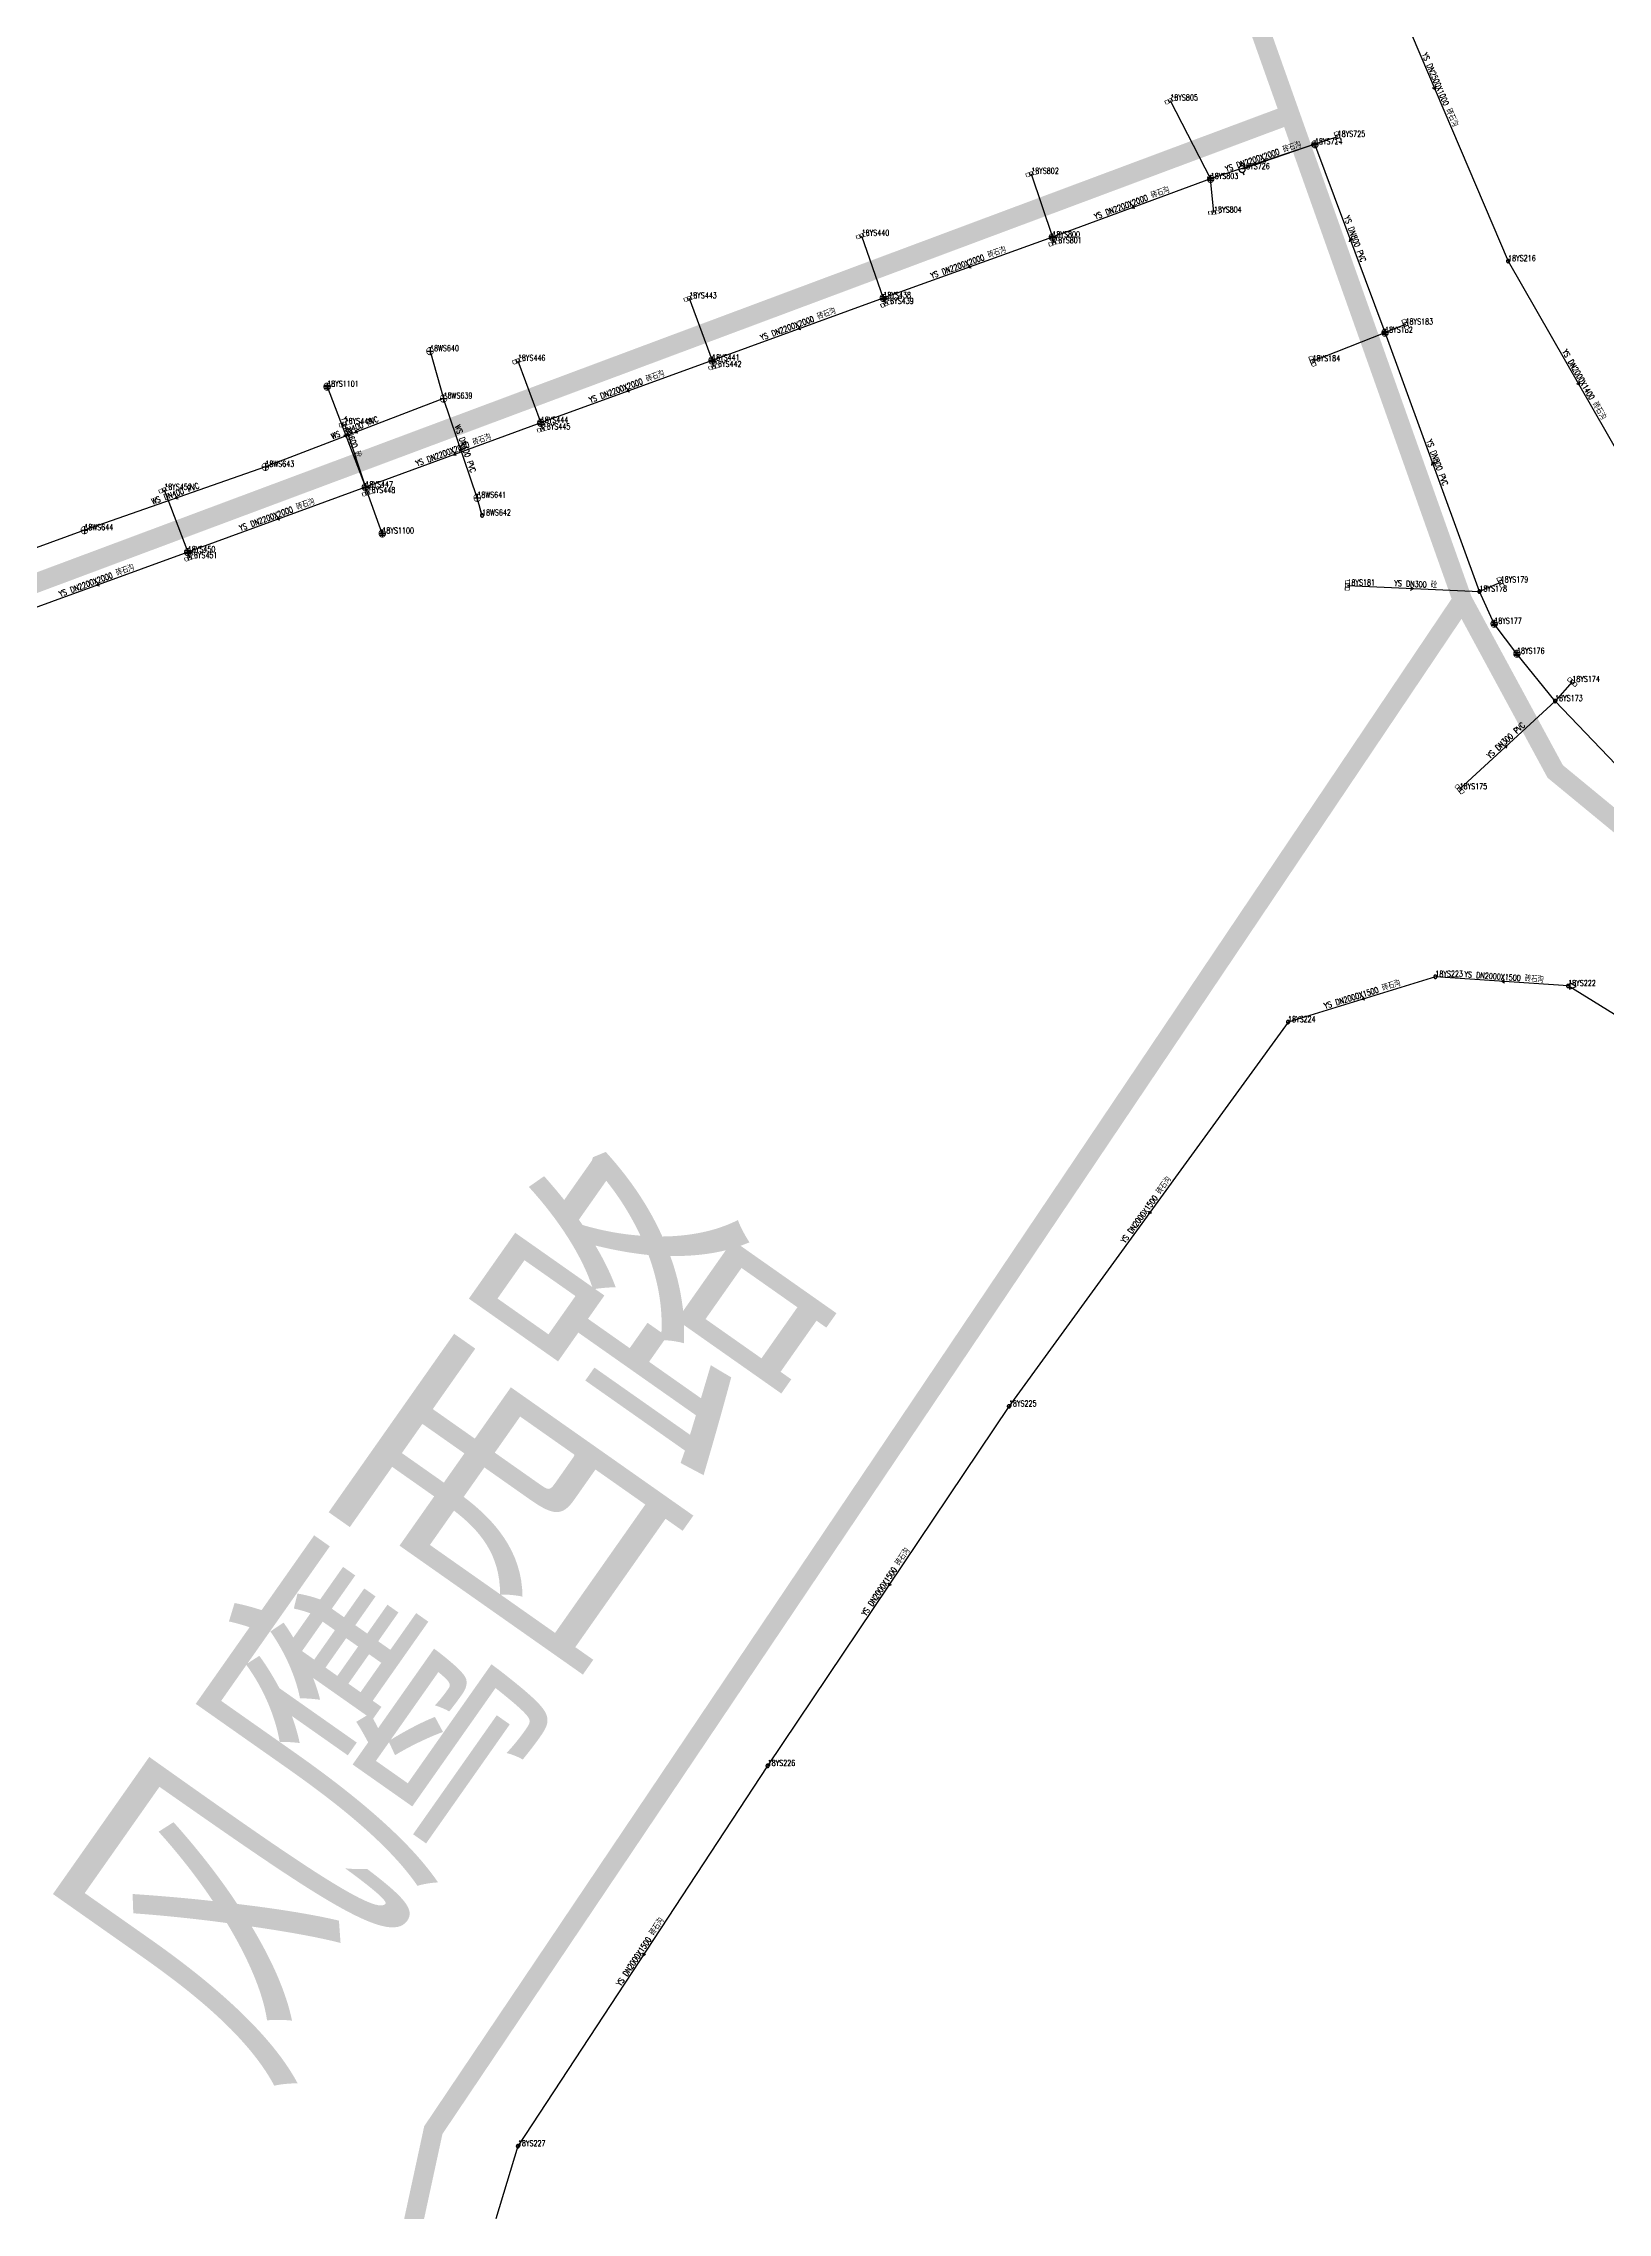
# Model space of a CAD drawing. Extents: x 78813 to 99477, y 2421021 to 2448125.
# Drawn here: x 88281.9 to 88522.9, y 2422302.8 to 2422637 of the extents above; entities that cross this region are included whole.
import ezdxf
from ezdxf.enums import TextEntityAlignment as Align

# ---------------------------------------------------------------- set-up
doc = ezdxf.new("R2010")
doc.units = 0
doc.set_wipeout_variables(frame=1)
doc.layers.get('0').update_dxf_attribs({"linetype": 'CONTINUOUS'})
for name, color, linetype in [('DX_WS', 16, 'CONTINUOUS'), ('DX_YS', 42, 'CONTINUOUS'), ('道路', 5, 'CONTINUOUS')]:
    doc.layers.add(name, color=color, linetype=linetype)
doc.layers.add('WSLINE', color=7, linetype='CONTINUOUS', true_color=0x7f0000)
doc.layers.add('YSLINE', color=7, linetype='CONTINUOUS', true_color=0xcc9900)
doc.layers.add('道路名称', color=7, linetype='CONTINUOUS', lineweight=0)
doc.styles.add('CcNameZT', font='txt.SHX', dxfattribs={"width": 0.8, "bigfont": 'HZTXT.SHX'})
doc.styles.add('PointNameZT', font='txt.SHX', dxfattribs={"width": 0.8, "bigfont": 'HZTXT.SHX'})
doc.styles.add('宋体0.7', font='', dxfattribs={"width": 0.7})
doc.styles.get('宋体0.7').set_extended_font_data('SimSun')

# ---------------------------------------------------------------- blocks, each defined once
blk = doc.blocks.new('GC546')
at = {"color": 0}
for p in [(0.866, 0.5), (0.866, -0.5)]:
    blk.add_line(p, (0, 0), dxfattribs=at)
blk = doc.blocks.new('PS污水井')
blk.add_lwpolyline([(1, 0), (1, 0.07), (0.99, 0.14), (0.98, 0.21), (0.96, 0.28), (0.94, 0.34), (0.91, 0.41), (0.88, 0.47), (0.85, 0.53), (0.81, 0.59), (0.77, 0.64), (0.72, 0.69), (0.67, 0.74), (0.62, 0.79), (0.56, 0.83), (0.5, 0.87), (0.44, 0.9), (0.37, 0.93), (0.31, 0.95), (0.24, 0.97), (0.17, 0.98), (0.1, 0.99), (0.03, 1), (-0.03, 1), (-0.1, 0.99), (-0.17, 0.98), (-0.24, 0.97), (-0.31, 0.95), (-0.37, 0.93), (-0.44, 0.9), (-0.5, 0.87), (-0.56, 0.83), (-0.62, 0.79), (-0.67, 0.74), (-0.72, 0.69), (-0.77, 0.64), (-0.81, 0.59), (-0.85, 0.53), (-0.88, 0.47), (-0.91, 0.41), (-0.94, 0.34), (-0.96, 0.28), (-0.98, 0.21), (-0.99, 0.14), (-1, 0.07), (-1, 0), (-1, -0.07), (-0.99, -0.14), (-0.98, -0.21), (-0.96, -0.28), (-0.94, -0.34), (-0.91, -0.41), (-0.88, -0.47), (-0.85, -0.53), (-0.81, -0.59), (-0.77, -0.64), (-0.72, -0.69), (-0.67, -0.74), (-0.62, -0.79), (-0.56, -0.83), (-0.5, -0.87), (-0.44, -0.9), (-0.37, -0.93), (-0.31, -0.95), (-0.24, -0.97), (-0.17, -0.98), (-0.1, -0.99), (-0.03, -1), (0.03, -1), (0.1, -0.99), (0.17, -0.98), (0.24, -0.97), (0.31, -0.95), (0.37, -0.93), (0.44, -0.9), (0.5, -0.87), (0.56, -0.83), (0.62, -0.79), (0.67, -0.74), (0.72, -0.69), (0.77, -0.64), (0.81, -0.59), (0.85, -0.53), (0.88, -0.47), (0.91, -0.41), (0.94, -0.34), (0.96, -0.28), (0.98, -0.21), (0.99, -0.14), (1, 0)], close=True)
blk.add_wipeout([(1, 0), (1, 0.07), (0.99, 0.14), (0.98, 0.21), (0.96, 0.28), (0.94, 0.34), (0.91, 0.41), (0.88, 0.47), (0.85, 0.53), (0.81, 0.59), (0.77, 0.64), (0.72, 0.69), (0.67, 0.74), (0.62, 0.79), (0.56, 0.83), (0.5, 0.87), (0.44, 0.9), (0.37, 0.93), (0.31, 0.95), (0.24, 0.97), (0.17, 0.98), (0.1, 0.99), (0.03, 1), (-0.03, 1), (-0.1, 0.99), (-0.17, 0.98), (-0.24, 0.97), (-0.31, 0.95), (-0.37, 0.93), (-0.44, 0.9), (-0.5, 0.87), (-0.56, 0.83), (-0.62, 0.79), (-0.67, 0.74), (-0.72, 0.69), (-0.77, 0.64), (-0.81, 0.59), (-0.85, 0.53), (-0.88, 0.47), (-0.91, 0.41), (-0.94, 0.34), (-0.96, 0.28), (-0.98, 0.21), (-0.99, 0.14), (-1, 0.07), (-1, 0), (-1, -0.07), (-0.99, -0.14), (-0.98, -0.21), (-0.96, -0.28), (-0.94, -0.34), (-0.91, -0.41), (-0.88, -0.47), (-0.85, -0.53), (-0.81, -0.59), (-0.77, -0.64), (-0.72, -0.69), (-0.67, -0.74), (-0.62, -0.79), (-0.56, -0.83), (-0.5, -0.87), (-0.44, -0.9), (-0.37, -0.93), (-0.31, -0.95), (-0.24, -0.97), (-0.17, -0.98), (-0.1, -0.99), (-0.03, -1), (0.03, -1), (0.1, -0.99), (0.17, -0.98), (0.24, -0.97), (0.31, -0.95), (0.37, -0.93), (0.44, -0.9), (0.5, -0.87), (0.56, -0.83), (0.62, -0.79), (0.67, -0.74), (0.72, -0.69), (0.77, -0.64), (0.81, -0.59), (0.85, -0.53), (0.88, -0.47), (0.91, -0.41), (0.94, -0.34), (0.96, -0.28), (0.98, -0.21), (0.99, -0.14)])
for p, q in [((-1, 0), (0, 0)), ((0, 1), (0, 0)), ((0, 0), (0, -1)), ((0, 0), (1, 0))]:
    blk.add_line(p, q)
blk = doc.blocks.new('PS非普查')
blk.add_lwpolyline([(3.7, 0), (5.3, 0)])
blk.add_wipeout([(0.5, 0), (0.5, 0.03), (0.5, 0.07), (0.49, 0.1), (0.48, 0.14), (0.47, 0.17), (0.46, 0.2), (0.44, 0.23), (0.42, 0.26), (0.4, 0.29), (0.38, 0.32), (0.36, 0.35), (0.33, 0.37), (0.31, 0.39), (0.28, 0.41), (0.25, 0.43), (0.22, 0.45), (0.19, 0.46), (0.15, 0.48), (0.12, 0.49), (0.09, 0.49), (0.05, 0.5), (0.02, 0.5), (-0.02, 0.5), (-0.05, 0.5), (-0.09, 0.49), (-0.12, 0.49), (-0.15, 0.48), (-0.19, 0.46), (-0.22, 0.45), (-0.25, 0.43), (-0.28, 0.41), (-0.31, 0.39), (-0.33, 0.37), (-0.36, 0.35), (-0.38, 0.32), (-0.4, 0.29), (-0.42, 0.26), (-0.44, 0.23), (-0.46, 0.2), (-0.47, 0.17), (-0.48, 0.14), (-0.49, 0.1), (-0.5, 0.07), (-0.5, 0.03), (-0.5, 0), (-0.5, -0.03), (-0.5, -0.07), (-0.49, -0.1), (-0.48, -0.14), (-0.47, -0.17), (-0.46, -0.2), (-0.44, -0.23), (-0.42, -0.26), (-0.4, -0.29), (-0.38, -0.32), (-0.36, -0.35), (-0.33, -0.37), (-0.31, -0.39), (-0.28, -0.41), (-0.25, -0.43), (-0.22, -0.45), (-0.19, -0.46), (-0.15, -0.48), (-0.12, -0.49), (-0.09, -0.49), (-0.05, -0.5), (-0.02, -0.5), (0.02, -0.5), (0.05, -0.5), (0.09, -0.49), (0.12, -0.49), (0.15, -0.48), (0.19, -0.46), (0.22, -0.45), (0.25, -0.43), (0.28, -0.41), (0.31, -0.39), (0.33, -0.37), (0.36, -0.35), (0.38, -0.32), (0.4, -0.29), (0.42, -0.26), (0.44, -0.23), (0.46, -0.2), (0.47, -0.17), (0.48, -0.14), (0.49, -0.1), (0.5, -0.07)])
blk.add_line((0.5, 0), (2.1, 0))
blk.add_lwpolyline([(0.5, 0), (0.5, 0.03), (0.5, 0.07), (0.49, 0.1), (0.48, 0.14), (0.47, 0.17), (0.46, 0.2), (0.44, 0.23), (0.42, 0.26), (0.4, 0.29), (0.38, 0.32), (0.36, 0.35), (0.33, 0.37), (0.31, 0.39), (0.28, 0.41), (0.25, 0.43), (0.22, 0.45), (0.19, 0.46), (0.15, 0.48), (0.12, 0.49), (0.09, 0.49), (0.05, 0.5), (0.02, 0.5), (-0.02, 0.5), (-0.05, 0.5), (-0.09, 0.49), (-0.12, 0.49), (-0.15, 0.48), (-0.19, 0.46), (-0.22, 0.45), (-0.25, 0.43), (-0.28, 0.41), (-0.31, 0.39), (-0.33, 0.37), (-0.36, 0.35), (-0.38, 0.32), (-0.4, 0.29), (-0.42, 0.26), (-0.44, 0.23), (-0.46, 0.2), (-0.47, 0.17), (-0.48, 0.14), (-0.49, 0.1), (-0.5, 0.07), (-0.5, 0.03), (-0.5, 0), (-0.5, -0.03), (-0.5, -0.07), (-0.49, -0.1), (-0.48, -0.14), (-0.47, -0.17), (-0.46, -0.2), (-0.44, -0.23), (-0.42, -0.26), (-0.4, -0.29), (-0.38, -0.32), (-0.36, -0.35), (-0.33, -0.37), (-0.31, -0.39), (-0.28, -0.41), (-0.25, -0.43), (-0.22, -0.45), (-0.19, -0.46), (-0.15, -0.48), (-0.12, -0.49), (-0.09, -0.49), (-0.05, -0.5), (-0.02, -0.5), (0.02, -0.5), (0.05, -0.5), (0.09, -0.49), (0.12, -0.49), (0.15, -0.48), (0.19, -0.46), (0.22, -0.45), (0.25, -0.43), (0.28, -0.41), (0.31, -0.39), (0.33, -0.37), (0.36, -0.35), (0.38, -0.32), (0.4, -0.29), (0.42, -0.26), (0.44, -0.23), (0.46, -0.2), (0.47, -0.17), (0.48, -0.14), (0.49, -0.1), (0.5, -0.07), (0.5, 0)], close=True)
blk = doc.blocks.new('PS管线点')
blk.add_wipeout([(0.5, 0), (0.5, 0.03), (0.5, 0.07), (0.49, 0.1), (0.48, 0.14), (0.47, 0.17), (0.46, 0.2), (0.44, 0.23), (0.42, 0.26), (0.4, 0.29), (0.38, 0.32), (0.36, 0.35), (0.33, 0.37), (0.31, 0.39), (0.28, 0.41), (0.25, 0.43), (0.22, 0.45), (0.19, 0.46), (0.15, 0.48), (0.12, 0.49), (0.09, 0.49), (0.05, 0.5), (0.02, 0.5), (-0.02, 0.5), (-0.05, 0.5), (-0.09, 0.49), (-0.12, 0.49), (-0.15, 0.48), (-0.19, 0.46), (-0.22, 0.45), (-0.25, 0.43), (-0.28, 0.41), (-0.31, 0.39), (-0.33, 0.37), (-0.36, 0.35), (-0.38, 0.32), (-0.4, 0.29), (-0.42, 0.26), (-0.44, 0.23), (-0.46, 0.2), (-0.47, 0.17), (-0.48, 0.14), (-0.49, 0.1), (-0.5, 0.07), (-0.5, 0.03), (-0.5, 0), (-0.5, -0.03), (-0.5, -0.07), (-0.49, -0.1), (-0.48, -0.14), (-0.47, -0.17), (-0.46, -0.2), (-0.44, -0.23), (-0.42, -0.26), (-0.4, -0.29), (-0.38, -0.32), (-0.36, -0.35), (-0.33, -0.37), (-0.31, -0.39), (-0.28, -0.41), (-0.25, -0.43), (-0.22, -0.45), (-0.19, -0.46), (-0.15, -0.48), (-0.12, -0.49), (-0.09, -0.49), (-0.05, -0.5), (-0.02, -0.5), (0.02, -0.5), (0.05, -0.5), (0.09, -0.49), (0.12, -0.49), (0.15, -0.48), (0.19, -0.46), (0.22, -0.45), (0.25, -0.43), (0.28, -0.41), (0.31, -0.39), (0.33, -0.37), (0.36, -0.35), (0.38, -0.32), (0.4, -0.29), (0.42, -0.26), (0.44, -0.23), (0.46, -0.2), (0.47, -0.17), (0.48, -0.14), (0.49, -0.1), (0.5, -0.07)])
blk.add_lwpolyline([(0.5, 0), (0.5, 0.03), (0.5, 0.07), (0.49, 0.1), (0.48, 0.14), (0.47, 0.17), (0.46, 0.2), (0.44, 0.23), (0.42, 0.26), (0.4, 0.29), (0.38, 0.32), (0.36, 0.35), (0.33, 0.37), (0.31, 0.39), (0.28, 0.41), (0.25, 0.43), (0.22, 0.45), (0.19, 0.46), (0.15, 0.48), (0.12, 0.49), (0.09, 0.49), (0.05, 0.5), (0.02, 0.5), (-0.02, 0.5), (-0.05, 0.5), (-0.09, 0.49), (-0.12, 0.49), (-0.15, 0.48), (-0.19, 0.46), (-0.22, 0.45), (-0.25, 0.43), (-0.28, 0.41), (-0.31, 0.39), (-0.33, 0.37), (-0.36, 0.35), (-0.38, 0.32), (-0.4, 0.29), (-0.42, 0.26), (-0.44, 0.23), (-0.46, 0.2), (-0.47, 0.17), (-0.48, 0.14), (-0.49, 0.1), (-0.5, 0.07), (-0.5, 0.03), (-0.5, 0), (-0.5, -0.03), (-0.5, -0.07), (-0.49, -0.1), (-0.48, -0.14), (-0.47, -0.17), (-0.46, -0.2), (-0.44, -0.23), (-0.42, -0.26), (-0.4, -0.29), (-0.38, -0.32), (-0.36, -0.35), (-0.33, -0.37), (-0.31, -0.39), (-0.28, -0.41), (-0.25, -0.43), (-0.22, -0.45), (-0.19, -0.46), (-0.15, -0.48), (-0.12, -0.49), (-0.09, -0.49), (-0.05, -0.5), (-0.02, -0.5), (0.02, -0.5), (0.05, -0.5), (0.09, -0.49), (0.12, -0.49), (0.15, -0.48), (0.19, -0.46), (0.22, -0.45), (0.25, -0.43), (0.28, -0.41), (0.31, -0.39), (0.33, -0.37), (0.36, -0.35), (0.38, -0.32), (0.4, -0.29), (0.42, -0.26), (0.44, -0.23), (0.46, -0.2), (0.47, -0.17), (0.48, -0.14), (0.49, -0.1), (0.5, -0.07), (0.5, 0)], close=True)
blk = doc.blocks.new('PS雨水井')
blk.add_lwpolyline([(1, 0), (1, 0.07), (0.99, 0.14), (0.98, 0.21), (0.96, 0.28), (0.94, 0.34), (0.91, 0.41), (0.88, 0.47), (0.85, 0.53), (0.81, 0.59), (0.77, 0.64), (0.72, 0.69), (0.67, 0.74), (0.62, 0.79), (0.56, 0.83), (0.5, 0.87), (0.44, 0.9), (0.37, 0.93), (0.31, 0.95), (0.24, 0.97), (0.17, 0.98), (0.1, 0.99), (0.03, 1), (-0.03, 1), (-0.1, 0.99), (-0.17, 0.98), (-0.24, 0.97), (-0.31, 0.95), (-0.37, 0.93), (-0.44, 0.9), (-0.5, 0.87), (-0.56, 0.83), (-0.62, 0.79), (-0.67, 0.74), (-0.72, 0.69), (-0.77, 0.64), (-0.81, 0.59), (-0.85, 0.53), (-0.88, 0.47), (-0.91, 0.41), (-0.94, 0.34), (-0.96, 0.28), (-0.98, 0.21), (-0.99, 0.14), (-1, 0.07), (-1, 0), (-1, -0.07), (-0.99, -0.14), (-0.98, -0.21), (-0.96, -0.28), (-0.94, -0.34), (-0.91, -0.41), (-0.88, -0.47), (-0.85, -0.53), (-0.81, -0.59), (-0.77, -0.64), (-0.72, -0.69), (-0.67, -0.74), (-0.62, -0.79), (-0.56, -0.83), (-0.5, -0.87), (-0.44, -0.9), (-0.37, -0.93), (-0.31, -0.95), (-0.24, -0.97), (-0.17, -0.98), (-0.1, -0.99), (-0.03, -1), (0.03, -1), (0.1, -0.99), (0.17, -0.98), (0.24, -0.97), (0.31, -0.95), (0.37, -0.93), (0.44, -0.9), (0.5, -0.87), (0.56, -0.83), (0.62, -0.79), (0.67, -0.74), (0.72, -0.69), (0.77, -0.64), (0.81, -0.59), (0.85, -0.53), (0.88, -0.47), (0.91, -0.41), (0.94, -0.34), (0.96, -0.28), (0.98, -0.21), (0.99, -0.14), (1, 0)], close=True)
blk.add_wipeout([(1, 0), (1, 0.07), (0.99, 0.14), (0.98, 0.21), (0.96, 0.28), (0.94, 0.34), (0.91, 0.41), (0.88, 0.47), (0.85, 0.53), (0.81, 0.59), (0.77, 0.64), (0.72, 0.69), (0.67, 0.74), (0.62, 0.79), (0.56, 0.83), (0.5, 0.87), (0.44, 0.9), (0.37, 0.93), (0.31, 0.95), (0.24, 0.97), (0.17, 0.98), (0.1, 0.99), (0.03, 1), (-0.03, 1), (-0.1, 0.99), (-0.17, 0.98), (-0.24, 0.97), (-0.31, 0.95), (-0.37, 0.93), (-0.44, 0.9), (-0.5, 0.87), (-0.56, 0.83), (-0.62, 0.79), (-0.67, 0.74), (-0.72, 0.69), (-0.77, 0.64), (-0.81, 0.59), (-0.85, 0.53), (-0.88, 0.47), (-0.91, 0.41), (-0.94, 0.34), (-0.96, 0.28), (-0.98, 0.21), (-0.99, 0.14), (-1, 0.07), (-1, 0), (-1, -0.07), (-0.99, -0.14), (-0.98, -0.21), (-0.96, -0.28), (-0.94, -0.34), (-0.91, -0.41), (-0.88, -0.47), (-0.85, -0.53), (-0.81, -0.59), (-0.77, -0.64), (-0.72, -0.69), (-0.67, -0.74), (-0.62, -0.79), (-0.56, -0.83), (-0.5, -0.87), (-0.44, -0.9), (-0.37, -0.93), (-0.31, -0.95), (-0.24, -0.97), (-0.17, -0.98), (-0.1, -0.99), (-0.03, -1), (0.03, -1), (0.1, -0.99), (0.17, -0.98), (0.24, -0.97), (0.31, -0.95), (0.37, -0.93), (0.44, -0.9), (0.5, -0.87), (0.56, -0.83), (0.62, -0.79), (0.67, -0.74), (0.72, -0.69), (0.77, -0.64), (0.81, -0.59), (0.85, -0.53), (0.88, -0.47), (0.91, -0.41), (0.94, -0.34), (0.96, -0.28), (0.98, -0.21), (0.99, -0.14)])
for p, q in [((-1, 0), (0, 0)), ((-0.88, 0.48), (0, 0.47)), ((0, 1), (0, 0)), ((0, 0.47), (0.88, 0.47)), ((0, 0), (0, -1)), ((0, 0), (1, 0)), ((-0.88, -0.48), (0, -0.48)), ((0, -0.48), (0.88, -0.48))]:
    blk.add_line(p, q)
blk = doc.blocks.new('PS预留口')
blk.add_lwpolyline([(4.2, 0), (5.8, 0)])
blk.add_wipeout([(1, 0), (1, 0.07), (0.99, 0.14), (0.98, 0.21), (0.96, 0.28), (0.94, 0.34), (0.91, 0.41), (0.88, 0.47), (0.85, 0.53), (0.81, 0.59), (0.77, 0.64), (0.72, 0.69), (0.67, 0.74), (0.62, 0.79), (0.56, 0.83), (0.5, 0.87), (0.44, 0.9), (0.37, 0.93), (0.31, 0.95), (0.24, 0.97), (0.17, 0.98), (0.1, 0.99), (0.03, 1), (-0.03, 1), (-0.1, 0.99), (-0.17, 0.98), (-0.24, 0.97), (-0.31, 0.95), (-0.37, 0.93), (-0.44, 0.9), (-0.5, 0.87), (-0.56, 0.83), (-0.62, 0.79), (-0.67, 0.74), (-0.72, 0.69), (-0.77, 0.64), (-0.81, 0.59), (-0.85, 0.53), (-0.88, 0.47), (-0.91, 0.41), (-0.94, 0.34), (-0.96, 0.28), (-0.98, 0.21), (-0.99, 0.14), (-1, 0.07), (-1, 0), (-1, -0.07), (-0.99, -0.14), (-0.98, -0.21), (-0.96, -0.28), (-0.94, -0.34), (-0.91, -0.41), (-0.88, -0.47), (-0.85, -0.53), (-0.81, -0.59), (-0.77, -0.64), (-0.72, -0.69), (-0.67, -0.74), (-0.62, -0.79), (-0.56, -0.83), (-0.5, -0.87), (-0.44, -0.9), (-0.37, -0.93), (-0.31, -0.95), (-0.24, -0.97), (-0.17, -0.98), (-0.1, -0.99), (-0.03, -1), (0.03, -1), (0.1, -0.99), (0.17, -0.98), (0.24, -0.97), (0.31, -0.95), (0.37, -0.93), (0.44, -0.9), (0.5, -0.87), (0.56, -0.83), (0.62, -0.79), (0.67, -0.74), (0.72, -0.69), (0.77, -0.64), (0.81, -0.59), (0.85, -0.53), (0.88, -0.47), (0.91, -0.41), (0.94, -0.34), (0.96, -0.28), (0.98, -0.21), (0.99, -0.14)])
blk.add_line((1, 0), (2.6, 0))
blk.add_lwpolyline([(1, 0), (1, 0.07), (0.99, 0.14), (0.98, 0.21), (0.96, 0.28), (0.94, 0.34), (0.91, 0.41), (0.88, 0.47), (0.85, 0.53), (0.81, 0.59), (0.77, 0.64), (0.72, 0.69), (0.67, 0.74), (0.62, 0.79), (0.56, 0.83), (0.5, 0.87), (0.44, 0.9), (0.37, 0.93), (0.31, 0.95), (0.24, 0.97), (0.17, 0.98), (0.1, 0.99), (0.03, 1), (-0.03, 1), (-0.1, 0.99), (-0.17, 0.98), (-0.24, 0.97), (-0.31, 0.95), (-0.37, 0.93), (-0.44, 0.9), (-0.5, 0.87), (-0.56, 0.83), (-0.62, 0.79), (-0.67, 0.74), (-0.72, 0.69), (-0.77, 0.64), (-0.81, 0.59), (-0.85, 0.53), (-0.88, 0.47), (-0.91, 0.41), (-0.94, 0.34), (-0.96, 0.28), (-0.98, 0.21), (-0.99, 0.14), (-1, 0.07), (-1, 0), (-1, -0.07), (-0.99, -0.14), (-0.98, -0.21), (-0.96, -0.28), (-0.94, -0.34), (-0.91, -0.41), (-0.88, -0.47), (-0.85, -0.53), (-0.81, -0.59), (-0.77, -0.64), (-0.72, -0.69), (-0.67, -0.74), (-0.62, -0.79), (-0.56, -0.83), (-0.5, -0.87), (-0.44, -0.9), (-0.37, -0.93), (-0.31, -0.95), (-0.24, -0.97), (-0.17, -0.98), (-0.1, -0.99), (-0.03, -1), (0.03, -1), (0.1, -0.99), (0.17, -0.98), (0.24, -0.97), (0.31, -0.95), (0.37, -0.93), (0.44, -0.9), (0.5, -0.87), (0.56, -0.83), (0.62, -0.79), (0.67, -0.74), (0.72, -0.69), (0.77, -0.64), (0.81, -0.59), (0.85, -0.53), (0.88, -0.47), (0.91, -0.41), (0.94, -0.34), (0.96, -0.28), (0.98, -0.21), (0.99, -0.14), (1, 0)], close=True)
for points in [[(0, 1), (0, 2)], [(0, -2), (0, -1)]]:
    blk.add_lwpolyline(points)
blk = doc.blocks.new('PS雨篦')
blk.add_lwpolyline([(-1.5, 0.5), (0, 0.5), (1.5, 0.5), (1.5, -0.5), (0, -0.5), (-1.5, -0.5)], close=True)
blk.add_wipeout([(-1.5, 0.5), (0, 0.5), (1.5, 0.5), (1.5, -0.5), (0, -0.5), (-1.5, -0.5)])
for p, q in [((-0.51, -0.5), (-0.51, 0.5)), ((0.49, -0.5), (0.49, 0.5))]:
    blk.add_line(p, q)
blk = doc.blocks.new('PS变径')
blk.add_wipeout([(0.5, 0), (0.5, 0.03), (0.5, 0.07), (0.49, 0.1), (0.48, 0.14), (0.47, 0.17), (0.46, 0.2), (0.44, 0.23), (0.42, 0.26), (0.4, 0.29), (0.38, 0.32), (0.36, 0.35), (0.33, 0.37), (0.31, 0.39), (0.28, 0.41), (0.25, 0.43), (0.22, 0.45), (0.19, 0.46), (0.15, 0.48), (0.12, 0.49), (0.09, 0.49), (0.05, 0.5), (0.02, 0.5), (-0.02, 0.5), (-0.05, 0.5), (-0.09, 0.49), (-0.12, 0.49), (-0.15, 0.48), (-0.19, 0.46), (-0.22, 0.45), (-0.25, 0.43), (-0.28, 0.41), (-0.31, 0.39), (-0.33, 0.37), (-0.36, 0.35), (-0.38, 0.32), (-0.4, 0.29), (-0.42, 0.26), (-0.44, 0.23), (-0.46, 0.2), (-0.47, 0.17), (-0.48, 0.14), (-0.49, 0.1), (-0.5, 0.07), (-0.5, 0.03), (-0.5, 0), (-0.5, -0.03), (-0.5, -0.07), (-0.49, -0.1), (-0.48, -0.14), (-0.47, -0.17), (-0.46, -0.2), (-0.44, -0.23), (-0.42, -0.26), (-0.4, -0.29), (-0.38, -0.32), (-0.36, -0.35), (-0.33, -0.37), (-0.31, -0.39), (-0.28, -0.41), (-0.25, -0.43), (-0.22, -0.45), (-0.19, -0.46), (-0.15, -0.48), (-0.12, -0.49), (-0.09, -0.49), (-0.05, -0.5), (-0.02, -0.5), (0.02, -0.5), (0.05, -0.5), (0.09, -0.49), (0.12, -0.49), (0.15, -0.48), (0.19, -0.46), (0.22, -0.45), (0.25, -0.43), (0.28, -0.41), (0.31, -0.39), (0.33, -0.37), (0.36, -0.35), (0.38, -0.32), (0.4, -0.29), (0.42, -0.26), (0.44, -0.23), (0.46, -0.2), (0.47, -0.17), (0.48, -0.14), (0.49, -0.1), (0.5, -0.07)])
blk.add_wipeout([(0.5, -1), (2.5, 0), (0.5, 1)])
for points in [[(0.5, 0), (0.5, 0.03), (0.5, 0.07), (0.49, 0.1), (0.48, 0.14), (0.47, 0.17), (0.46, 0.2), (0.44, 0.23), (0.42, 0.26), (0.4, 0.29), (0.38, 0.32), (0.36, 0.35), (0.33, 0.37), (0.31, 0.39), (0.28, 0.41), (0.25, 0.43), (0.22, 0.45), (0.19, 0.46), (0.15, 0.48), (0.12, 0.49), (0.09, 0.49), (0.05, 0.5), (0.02, 0.5), (-0.02, 0.5), (-0.05, 0.5), (-0.09, 0.49), (-0.12, 0.49), (-0.15, 0.48), (-0.19, 0.46), (-0.22, 0.45), (-0.25, 0.43), (-0.28, 0.41), (-0.31, 0.39), (-0.33, 0.37), (-0.36, 0.35), (-0.38, 0.32), (-0.4, 0.29), (-0.42, 0.26), (-0.44, 0.23), (-0.46, 0.2), (-0.47, 0.17), (-0.48, 0.14), (-0.49, 0.1), (-0.5, 0.07), (-0.5, 0.03), (-0.5, 0), (-0.5, -0.03), (-0.5, -0.07), (-0.49, -0.1), (-0.48, -0.14), (-0.47, -0.17), (-0.46, -0.2), (-0.44, -0.23), (-0.42, -0.26), (-0.4, -0.29), (-0.38, -0.32), (-0.36, -0.35), (-0.33, -0.37), (-0.31, -0.39), (-0.28, -0.41), (-0.25, -0.43), (-0.22, -0.45), (-0.19, -0.46), (-0.15, -0.48), (-0.12, -0.49), (-0.09, -0.49), (-0.05, -0.5), (-0.02, -0.5), (0.02, -0.5), (0.05, -0.5), (0.09, -0.49), (0.12, -0.49), (0.15, -0.48), (0.19, -0.46), (0.22, -0.45), (0.25, -0.43), (0.28, -0.41), (0.31, -0.39), (0.33, -0.37), (0.36, -0.35), (0.38, -0.32), (0.4, -0.29), (0.42, -0.26), (0.44, -0.23), (0.46, -0.2), (0.47, -0.17), (0.48, -0.14), (0.49, -0.1), (0.5, -0.07), (0.5, 0)], [(0.5, -1), (2.5, 0), (0.5, 1)]]:
    blk.add_lwpolyline(points, close=True)
blk = doc.blocks.new('测量点')
h = blk.add_hatch(color=256)
edge = h.paths.add_edge_path()
edge.add_arc((0, 0), 0.5, 0, 360)
blk.add_circle((0, 0), 0.5)

msp = doc.modelspace()

# ---------------------------------------------------------------- block references
at = {"layer": 'DX_WS', "yscale": 0.5, "zscale": 0.5}
for p, xscale, rotation in [((88329.85, 2422577.06, 3.68), 0.499999999917037, 20.95635754394252), ((88346.18, 2422574.67, 4.03), 0.4999999998709615, 288.7603620153953), ((88302.18, 2422566.92, 3.55), 0.5000000000571431, 19.28968023317916)]:
    msp.add_blockref('GC546', p, dxfattribs=dict(at, xscale=xscale, rotation=rotation))
at = {"layer": 'DX_YS', "yscale": 0.5, "zscale": 0.5}
for p, xscale, rotation in [((88496.35, 2422629.92, 6.02), 0.5000000001888256, 113.0851487091934), ((88449.58, 2422611.66, 4.76), 0.5000000000329536, 20.24707799566625), ((88483.25, 2422606.98, 5.1), 0.4999999998554277, 290.4506052101774), ((88424.37, 2422602.49, 4.8), 0.5000000000291763, 19.74558769031258), ((88398.14, 2422593, 4.75), 0.5000000000213342, 20.03797634683589), ((88371.74, 2422583.38, 4.66), 0.4999999999702264, 20.00106112359411), ((88518.56, 2422584.41, 6), 0.4999999999856652, 119.8499660305684), ((88345.04, 2422573.62, 4.61), 0.5000000000583117, 20.16302733987599), ((88495.93, 2422572.52, 5.47), 0.5000000001733557, 290.0076703971181), ((88317.84, 2422563.66, 4.53), 0.500000000035176, 20.07330138184739), ((88290.06, 2422553.51, 4.41), 0.5000000000240128, 20.06549010633756), ((88493.02, 2422553.05, 6.12), 0.5000000000129292, 177.3339264721352), ((88507.49, 2422528.92, 6.73), 0.5000000000607597, 222.6751098762632), ((88485.05, 2422489.74, 5.25), 0.499999999986376, 17.08978040558206), ((88506.63, 2422492.52, 5.61), 0.5000000000100094, 356.0220471186572), ((88452.19, 2422456.64, 4.92), 0.4999999998263008, 54.01159787131303), ((88412.1, 2422399.34, 4.5), 0.4999999998500121, 56.12486214099834), ((88374.27, 2422342.35, 4.02), 0.5000000000582263, 56.71229978423455)]:
    msp.add_blockref('GC546', p, dxfattribs=dict(at, xscale=xscale, rotation=rotation))

# ---------------------------------------------------------------- texts
at = {"layer": 'DX_WS', "style": 'PointNameZT', "width": 0.8}
for s, p in [('18WS640', (88341.5, 2422589.63, 3.94)), ('18WS639', (88343.58, 2422582.32, 3.75)), ('18WS643', (88316.12, 2422571.8, 3.61)), ('18WS641', (88348.77, 2422567.03, 4.2)), ('18WS642', (88349.51, 2422564.31, 5.78)), ('18WS644', (88288.23, 2422562.04, 3.47))]:
    msp.add_text(s, height=0.9, dxfattribs=at).set_placement(p)
at = {"layer": 'DX_WS', "style": 'CcNameZT', "width": 0.8}
for rotation, p in [(20.9564, (88329.76, 2422577.3, 3.75)), (288.7604, (88346.41, 2422574.75, 4.2)), (19.2897, (88302.1, 2422567.16, 3.61))]:
    msp.add_text(' WS DN400 PVC', height=0.9, rotation=rotation, dxfattribs=at).set_placement(p, align=Align.CENTER)
at = {"layer": 'DX_YS', "style": 'CcNameZT', "width": 0.8}
for s, rotation, p in [(' YS DN2500X1000 砖石沟', 293.0851, (88496.58, 2422630.02, 6.15)), (' YS DN2200X2000 砖石沟', 18.3419, (88469.73, 2422619.06, 4.81)), (' YS DN2200X2000 砖石沟', 20.2471, (88449.49, 2422611.9, 4.76)), (' YS DN800 PVC', 290.4506, (88483.49, 2422607.06, 5.39)), (' YS DN2200X2000 砖石沟', 19.7456, (88424.28, 2422602.73, 4.77)), (' YS DN2200X2000 砖石沟', 20.038, (88398.05, 2422593.24, 4.83)), (' YS DN2000X1400 砖石沟', 299.85, (88518.78, 2422584.54, 5.89)), (' YS DN2200X2000 砖石沟', 20.0011, (88371.66, 2422583.62, 4.67)), (' YS DN600 砼', 290.8101, (88328.82, 2422576.49, 5.06)), (' YS DN2200X2000 砖石沟', 20.163, (88344.95, 2422573.85, 4.65)), (' YS DN800 PVC', 290.0077, (88496.16, 2422572.61, 5.53)), (' YS DN2200X2000 砖石沟', 20.0733, (88317.76, 2422563.89, 4.57)), (' YS DN2200X2000 砖石沟', 20.0655, (88289.98, 2422553.74, 4.48)), (' YS DN300 砼', 357.3339, (88493.03, 2422553.3, 6.71)), (' YS DN300 PVC', 42.6751, (88507.32, 2422529.11, 6.7)), (' YS DN2000X1500 砖石沟', 356.022, (88506.64, 2422492.77, 5.81)), (' YS DN2000X1500 砖石沟', 17.0898, (88484.97, 2422489.98, 5.4)), (' YS DN2000X1500 砖石沟', 54.0116, (88451.99, 2422456.79, 5.1)), (' YS DN2000X1500 砖石沟', 56.1249, (88411.89, 2422399.48, 4.73)), (' YS DN2000X1500 砖石沟', 56.7123, (88374.06, 2422342.48, 4.28))]:
    msp.add_text(s, height=0.9, rotation=rotation, dxfattribs=at).set_placement(p, align=Align.CENTER)
at = {"layer": 'DX_YS', "style": 'PointNameZT', "width": 0.8}
for s, p in [('18YS805', (88455.55, 2422628.24, 5.7)), ('18YS725', (88481.34, 2422622.65, 6.38)), ('18YS724', (88477.84, 2422621.49, 6.17)), ('18YS802', (88434.12, 2422616.95, 6.08)), ('18YS803', (88461.77, 2422616.16, 4.76)), ('18YS726', (88466.62, 2422617.67, 6.16)), ('18YS804', (88462.29, 2422610.98, 5.75)), ('18YS440', (88407.99, 2422607.41, 5.84)), ('18YS800', (88437.39, 2422607.17, 4.77)), ('18YS801', (88437.66, 2422606.27, 5.92)), ('18YS216', (88507.61, 2422603.5, 5.89)), ('18YS443', (88381.42, 2422597.76, 5.76)), ('18YS438', (88411.34, 2422597.81, 4.83)), ('18YS439', (88411.76, 2422596.91, 5.86)), ('18YS182', (88488.66, 2422592.47, 5.39)), ('18YS183', (88491.8, 2422593.74, 6.7)), ('18YS446', (88355.02, 2422588.13, 5.64)), ('18YS441', (88384.94, 2422588.19, 4.67)), ('18YS442', (88385.23, 2422587.19, 5.68)), ('18YS184', (88477.47, 2422588.07, 6.71)), ('18YS1101', (88325.64, 2422584.15, 5.06)), ('18YS449', (88328.32, 2422578.4, 5.63)), ('18YS444', (88358.55, 2422578.58, 4.65)), ('18YS445', (88358.85, 2422577.57, 5.58)), ('18YS452', (88300.52, 2422568.26, 5.45)), ('18YS447', (88331.53, 2422568.66, 4.57)), ('18YS448', (88331.87, 2422567.77, 5.48)), ('18YS1100', (88334.14, 2422561.53, 5.12)), ('18YS450', (88304.16, 2422558.66, 4.48)), ('18YS451', (88304.48, 2422557.75, 5.39)), ('18YS181', (88482.85, 2422553.53, 6.71)), ('18YS178', (88503.19, 2422552.58, 5.53)), ('18YS179', (88506.46, 2422554, 6.71)), ('18YS177', (88505.47, 2422547.62, 5.45)), ('18YS176', (88508.97, 2422543.01, 5.01)), ('18YS173', (88514.85, 2422535.71, 5.97)), ('18YS174', (88517.5, 2422538.66, 6.58)), ('18YS175', (88500.13, 2422522.13, 6.7)), ('18YS223', (88496.4, 2422493.23, 5.4)), ('18YS222', (88516.86, 2422491.81, 5.81)), ('18YS224', (88473.7, 2422486.25, 5.1)), ('18YS225', (88430.69, 2422427.04, 4.73)), ('18YS226', (88393.51, 2422371.65, 4.28)), ('18YS227', (88355.03, 2422313.05, 3.76))]:
    msp.add_text(s, height=0.9, dxfattribs=at).set_placement(p)

# ---------------------------------------------------------------- next in the draw order: block references
at = {"layer": 'DX_WS', "xscale": 0.5, "yscale": 0.5, "zscale": 0.5}
for p in [(88341.5, 2422589.63, 3.94), (88343.58, 2422582.32, 3.75), (88316.12, 2422571.8, 3.61), (88288.23, 2422562.04, 3.47)]:
    msp.add_blockref('PS污水井', p, dxfattribs=at)
at = {"layer": 'DX_WS', "xscale": 0.4999999999398928, "yscale": 0.5, "zscale": 0.5, "rotation": 105.2426549739155}
msp.add_blockref('PS非普查', (88349.51, 2422564.31, 5.78), dxfattribs=at)
at = {"layer": 'DX_YS', "yscale": 0.5, "zscale": 0.5}
for name, p, xscale, rotation in [('PS雨篦', (88455.55, 2422628.24, 5.7), 0.4999999998968532, 207.2381786552497), ('PS雨篦', (88481.34, 2422622.65, 6.38), 0.4999999997935838, 108.3710081618414), ('PS雨篦', (88434.12, 2422616.95, 6.08), 0.5000000000116237, 198.4999199556708), ('PS预留口', (88466.62, 2422617.67, 6.16), 0.5000000000583436, 18.76193064631864), ('PS雨篦', (88462.29, 2422610.98, 5.75), 0.5000000000163943, 5.733594712833161), ('PS雨篦', (88407.99, 2422607.41, 5.84), 0.5000000000484996, 199.2637147244154), ('PS雨篦', (88381.42, 2422597.76, 5.76), 0.499999999997826, 200.173237125227), ('PS雨篦', (88491.8, 2422593.74, 6.7), 0.4999999999352071, 112.1192615373254), ('PS雨篦', (88355.02, 2422588.13, 5.64), 0.4999999999510691, 200.2985096922284), ('PS雨篦', (88477.47, 2422588.07, 6.71), 0.499999999963009, 291.4634165319534), ('PS雨篦', (88328.32, 2422578.4, 5.63), 0.500000000027655, 198.2299305707733), ('PS雨篦', (88300.52, 2422568.26, 5.45), 0.5000000000017947, 200.7539065633165), ('PS雨篦', (88331.87, 2422567.77, 5.48), 0.4999999999884739, 20.80340426672489), ('PS雨篦', (88304.48, 2422557.75, 5.39), 0.5000000000718832, 19.47657552575367), ('PS雨篦', (88482.85, 2422553.53, 6.71), 0.4999999998726273, 267.3339264947572), ('PS雨篦', (88506.46, 2422554, 6.71), 0.5000000002062297, 113.4345823816556), ('PS雨篦', (88517.5, 2422538.66, 6.58), 0.4999999998480359, 138.1225020241803), ('PS雨篦', (88500.13, 2422522.13, 6.7), 0.5000000001727557, 312.6751098508223), ('PS变径', (88516.86, 2422491.81, 5.81), 0.5000000000100094, 356.0220471186572)]:
    msp.add_blockref(name, p, dxfattribs=dict(at, xscale=xscale, rotation=rotation))
at = {"layer": 'DX_YS', "xscale": 0.5, "yscale": 0.5, "zscale": 0.5}
for name, p in [('PS雨水井', (88477.84, 2422621.49, 6.17)), ('PS雨水井', (88461.77, 2422616.16, 4.76)), ('PS雨水井', (88437.39, 2422607.17, 4.77)), ('PS管线点', (88507.61, 2422603.5, 5.89)), ('PS雨水井', (88411.34, 2422597.81, 4.83)), ('PS雨水井', (88488.66, 2422592.47, 5.39)), ('PS雨水井', (88384.94, 2422588.19, 4.67)), ('PS雨水井', (88325.64, 2422584.15, 5.06)), ('PS雨水井', (88358.55, 2422578.58, 4.65)), ('PS雨水井', (88334.14, 2422561.53, 5.12)), ('PS管线点', (88503.19, 2422552.58, 5.53)), ('PS雨水井', (88505.47, 2422547.62, 5.45)), ('PS雨水井', (88508.97, 2422543.01, 5.01)), ('PS管线点', (88514.85, 2422535.71, 5.97)), ('PS管线点', (88496.4, 2422493.23, 5.4)), ('PS管线点', (88473.7, 2422486.25, 5.1)), ('PS管线点', (88430.69, 2422427.04, 4.73)), ('PS管线点', (88393.51, 2422371.65, 4.28)), ('PS管线点', (88355.03, 2422313.05, 3.76))]:
    msp.add_blockref(name, p, dxfattribs=at)

# ---------------------------------------------------------------- next in the draw order: linework, layer by layer
at = {"layer": 'WSLINE'}
for p, q in [((88341.5, 2422589.63, 3.94), (88343.58, 2422582.32, 3.8)), ((88343.58, 2422582.32, 3.75), (88316.12, 2422571.8, 3.61)), ((88316.12, 2422571.8, 3.61), (88288.23, 2422562.04, 3.5)), ((88288.23, 2422562.04, 3.47), (88260.34, 2422551.94, 3.19))]:
    msp.add_line(p, q, dxfattribs=at)
at = {"layer": 'YSLINE'}
for p, q in [((88485.09, 2422656.34, 6.15), (88507.61, 2422603.5, 5.89)), ((88455.55, 2422628.24, 5.7), (88461.77, 2422616.16, 4.76)), ((88462.29, 2422610.98, 5.75), (88461.77, 2422616.16, 4.76)), ((88507.61, 2422603.5, 5.89), (88529.52, 2422565.32, 6.12)), ((88491.8, 2422593.74, 6.7), (88488.66, 2422592.47, 6.58)), ((88477.47, 2422588.07, 6.71), (88488.66, 2422592.47, 6.53)), ((88503.19, 2422552.58, 5.53), (88488.66, 2422592.47, 5.4)), ((88482.85, 2422553.53, 6.71), (88503.19, 2422552.58, 5.53)), ((88506.46, 2422554, 6.71), (88503.19, 2422552.58, 5.53)), ((88505.47, 2422547.62, 5.45), (88503.19, 2422552.58, 5.53)), ((88508.97, 2422543.01, 5.01), (88505.47, 2422547.62, 4.95)), ((88514.85, 2422535.71, 5.97), (88508.97, 2422543.01, 5.11)), ((88517.5, 2422538.66, 6.58), (88514.85, 2422535.71, 6.57)), ((88500.13, 2422522.13, 6.7), (88514.85, 2422535.71, 6.77)), ((88535.92, 2422513.67, 6.27), (88514.85, 2422535.71, 6.02)), ((88496.4, 2422493.23, 5.4), (88473.7, 2422486.25, 5.1)), ((88516.86, 2422491.81, 5.81), (88496.4, 2422493.23, 5.4)), ((88542.24, 2422476.17, 6.25), (88516.86, 2422491.81, 5.81)), ((88473.7, 2422486.25, 5.1), (88430.69, 2422427.04, 4.73)), ((88430.69, 2422427.04, 4.73), (88393.51, 2422371.65, 4.28)), ((88393.51, 2422371.65, 4.28), (88355.03, 2422313.05, 3.76)), ((88355.03, 2422313.05, 3.76), (88351.61, 2422301.84, 3.84))]:
    msp.add_line(p, q, dxfattribs=at)
at = {"layer": '道路', "const_width": 3, "flags": 128}
for points in [[(88500.57, 2422551.26), (88342, 2422315.53), (88316.47, 2422197.54), (88183.95, 2422076.47), (88175.89, 2422060.36), (88180.37, 2422037.69), (88325.2, 2421853.13), (88382.14, 2421719.73), (88557.62, 2421623.58), (88732.88, 2421622.39), (88789.67, 2421627.99), (88833.29, 2421649.26), (89261.88, 2421858.3), (89261.58, 2422305.47)], [(88500.57, 2422551.26), (88514.87, 2422524.86), (88660.26, 2422405.13), (88749.94, 2422360.45), (88901.16, 2422304.39), (89264.93, 2422305.79), (89649.73, 2422305.79), (90037.82, 2422324.72), (90159.3, 2422319.52)]]:
    msp.add_lwpolyline(points, dxfattribs=at)

# ---------------------------------------------------------------- next in the draw order: block references
at = {"layer": 'DX_WS', "xscale": 0.5, "yscale": 0.5, "zscale": 0.5}
msp.add_blockref('PS污水井', (88348.77, 2422567.03, 4.2), dxfattribs=at)
at = {"layer": 'DX_YS', "xscale": 0.5, "yscale": 0.5, "zscale": 0.5}
for name, p in [('测量点', (88477.84, 2422621.49, 4.94)), ('PS雨水井', (88331.53, 2422568.66, 4.57)), ('PS雨水井', (88304.16, 2422558.66, 4.48))]:
    msp.add_blockref(name, p, dxfattribs=at)
at = {"layer": 'DX_YS', "yscale": 0.5, "zscale": 0.5}
for name, p, xscale, rotation in [('GC546', (88469.8, 2422618.82, 4.78), 0.500000000069859, 18.34188246384956), ('PS雨篦', (88437.66, 2422606.27, 5.92), 0.4999999999475229, 16.71678373594645), ('PS雨篦', (88411.76, 2422596.91, 5.86), 0.500000000069271, 25.00654070654281), ('PS雨篦', (88385.23, 2422587.19, 5.68), 0.4999999999778053, 16.45162262340365), ('GC546', (88328.59, 2422576.4, 4.83), 0.5000000001316439, 110.8101519479759), ('PS雨篦', (88358.85, 2422577.57, 5.58), 0.5000000000622283, 16.36203105599401)]:
    msp.add_blockref(name, p, dxfattribs=dict(at, xscale=xscale, rotation=rotation))

# ---------------------------------------------------------------- next in the draw order: texts
at = {"layer": '道路名称', "style": '宋体0.7', "width": 0.7}
msp.add_text('风鹰西路', height=40, rotation=54.8912, dxfattribs=at).set_placement((88315.24, 2422322.08))

# ---------------------------------------------------------------- next in the draw order: linework, layer by layer
at = {"layer": 'WSLINE'}
for p, q in [((88348.77, 2422567.03, 4.2), (88343.58, 2422582.32, 3.86)), ((88349.51, 2422564.31, 5.78), (88348.77, 2422567.03, 4.2))]:
    msp.add_line(p, q, dxfattribs=at)
at = {"layer": 'YSLINE'}
for p, q in [((88434.12, 2422616.95, 6.08), (88437.39, 2422607.17, 5.9)), ((88461.77, 2422616.16, 4.76), (88437.39, 2422607.17, 4.77)), ((88407.99, 2422607.41, 5.84), (88411.34, 2422597.81, 5.82)), ((88437.39, 2422607.17, 4.77), (88411.34, 2422597.81, 4.83)), ((88437.66, 2422606.27, 5.92), (88437.39, 2422607.17, 5.9)), ((88381.42, 2422597.76, 5.76), (88384.94, 2422588.19, 5.75)), ((88411.34, 2422597.81, 4.83), (88384.94, 2422588.19, 4.67)), ((88411.76, 2422596.91, 5.86), (88411.34, 2422597.81, 5.88)), ((88355.02, 2422588.13, 5.64), (88358.55, 2422578.58, 5.64)), ((88384.94, 2422588.19, 4.67), (88358.55, 2422578.58, 4.65)), ((88385.23, 2422587.19, 5.68), (88384.94, 2422588.19, 5.75)), ((88325.64, 2422584.15, 5.06), (88331.53, 2422568.66, 4.6)), ((88328.32, 2422578.4, 5.63), (88331.53, 2422568.66, 5.51)), ((88358.55, 2422578.58, 4.65), (88331.53, 2422568.66, 4.57)), ((88358.85, 2422577.57, 5.58), (88358.55, 2422578.58, 5.66)), ((88300.52, 2422568.26, 5.45), (88304.16, 2422558.66, 5.39)), ((88331.53, 2422568.66, 4.57), (88304.16, 2422558.66, 4.48)), ((88331.87, 2422567.77, 5.48), (88331.53, 2422568.66, 5.51)), ((88334.14, 2422561.53, 5.12), (88331.53, 2422568.66, 4.6)), ((88304.16, 2422558.66, 4.48), (88275.97, 2422548.36, 4.34)), ((88304.48, 2422557.75, 5.39), (88304.16, 2422558.66, 5.39))]:
    msp.add_line(p, q, dxfattribs=at)

# ---------------------------------------------------------------- next in the draw order: block references
at = {"layer": 'DX_YS', "xscale": 0.5, "yscale": 0.5, "zscale": 0.5}
msp.add_blockref('PS雨水井', (88477.84, 2422621.49, 4.94), dxfattribs=at)

# ---------------------------------------------------------------- next in the draw order: linework, layer by layer
at = {"layer": 'YSLINE'}
for p, q in [((88477.84, 2422621.49, 4.81), (88461.77, 2422616.16, 4.76)), ((88477.84, 2422621.49, 6.17), (88466.62, 2422617.67, 6.16)), ((88481.34, 2422622.65, 6.38), (88477.84, 2422621.49, 6.22)), ((88488.66, 2422592.47, 5.39), (88477.84, 2422621.49, 4.94))]:
    msp.add_line(p, q, dxfattribs=at)
at = {"layer": '道路', "const_width": 3, "flags": 128}
for points in [[(88140.05, 2424984.04), (88069.32, 2424492.81), (87989.54, 2423935.99), (87988.07, 2423818.43), (88103.55, 2423669.54), (88500.57, 2422551.26)], [(88474.48, 2422626.27), (87840.88, 2422389.54), (87831.48, 2422416.89), (87482.93, 2423374.04), (87471.54, 2423418.96), (87483.26, 2423474.56), (87496.93, 2423508.71), (87516.61, 2423561), (87508.45, 2423616.21), (87455.27, 2423773.37)]]:
    msp.add_lwpolyline(points, dxfattribs=at)

doc.saveas('drawing.dxf')
